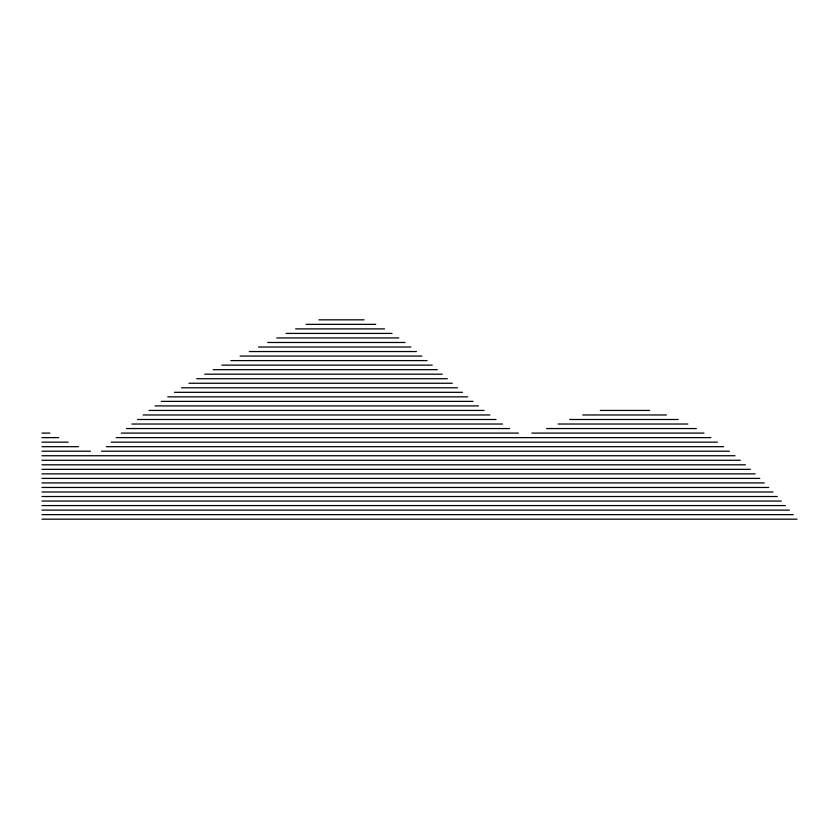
<?xml version="1.0" encoding="UTF-8"?>
<svg xmlns="http://www.w3.org/2000/svg" width="839" height="839" viewBox="0 0 839 839"><rect width="100%" height="100%" fill="white"/><g stroke="black" fill="none" stroke-linecap="round" stroke-linejoin="round"><path stroke-width="1.26" d="M318.904 319.827L364.063 319.827M306.099 324.357L375.725 324.357M295.611 328.888L384.556 328.888M286.047 333.419L392.065 333.419M276.744 337.949L398.808 337.949M267.672 342.48L405.017 342.48M258.548 347.01L410.869 347.01M249.33 351.541L416.448 351.541M240.08 356.072L421.839 356.072M230.893 360.602L427.072 360.602M221.895 365.133L432.2 365.133M213.211 369.663L437.276 369.663M204.716 374.194L442.289 374.194M196.704 378.725L447.281 378.725M188.943 383.255L452.284 383.255M181.539 387.786L457.381 387.786M174.554 392.316L462.478 392.316M167.727 396.847L467.68 396.847M161.256 401.378L472.997 401.378M155.026 405.908L478.45 405.908M149.017 410.439L484.082 410.439M600.315 410.439L649.638 410.439M143.144 414.969L489.934 414.969M582.727 414.969L666.397 414.969M137.439 419.5L496.048 419.5M569.702 419.5L678.195 419.5M131.912 424.031L502.509 424.031M558.134 424.031L687.886 424.031M126.542 428.561L509.567 428.561M546.619 428.561L696.349 428.561M41.95 433.092L49.868 433.092M121.298 433.092L518.376 433.092M531.842 433.092L703.963 433.092M41.95 437.622L58.72 437.622M116.181 437.622L710.906 437.622M41.95 442.153L68.211 442.153M111.178 442.153L717.439 442.153M41.95 446.684L78.583 446.684M106.27 446.684L723.606 446.684M41.95 451.214L90.465 451.214M101.467 451.214L729.427 451.214M41.95 455.745L734.985 455.745M41.95 460.275L740.292 460.275M41.95 464.806L745.399 464.806M41.95 469.337L750.328 469.337M41.95 473.867L755.121 473.867M41.95 478.398L759.777 478.398M41.95 482.928L764.308 482.928M41.95 487.459L768.723 487.459M41.95 491.99L773.023 491.99M41.95 496.52L777.239 496.52M41.95 501.051L781.35 501.051M41.95 505.581L785.388 505.581M41.95 510.112L789.342 510.112M41.95 514.643L793.233 514.643M41.95 519.173L797.05 519.173"/></g></svg>
